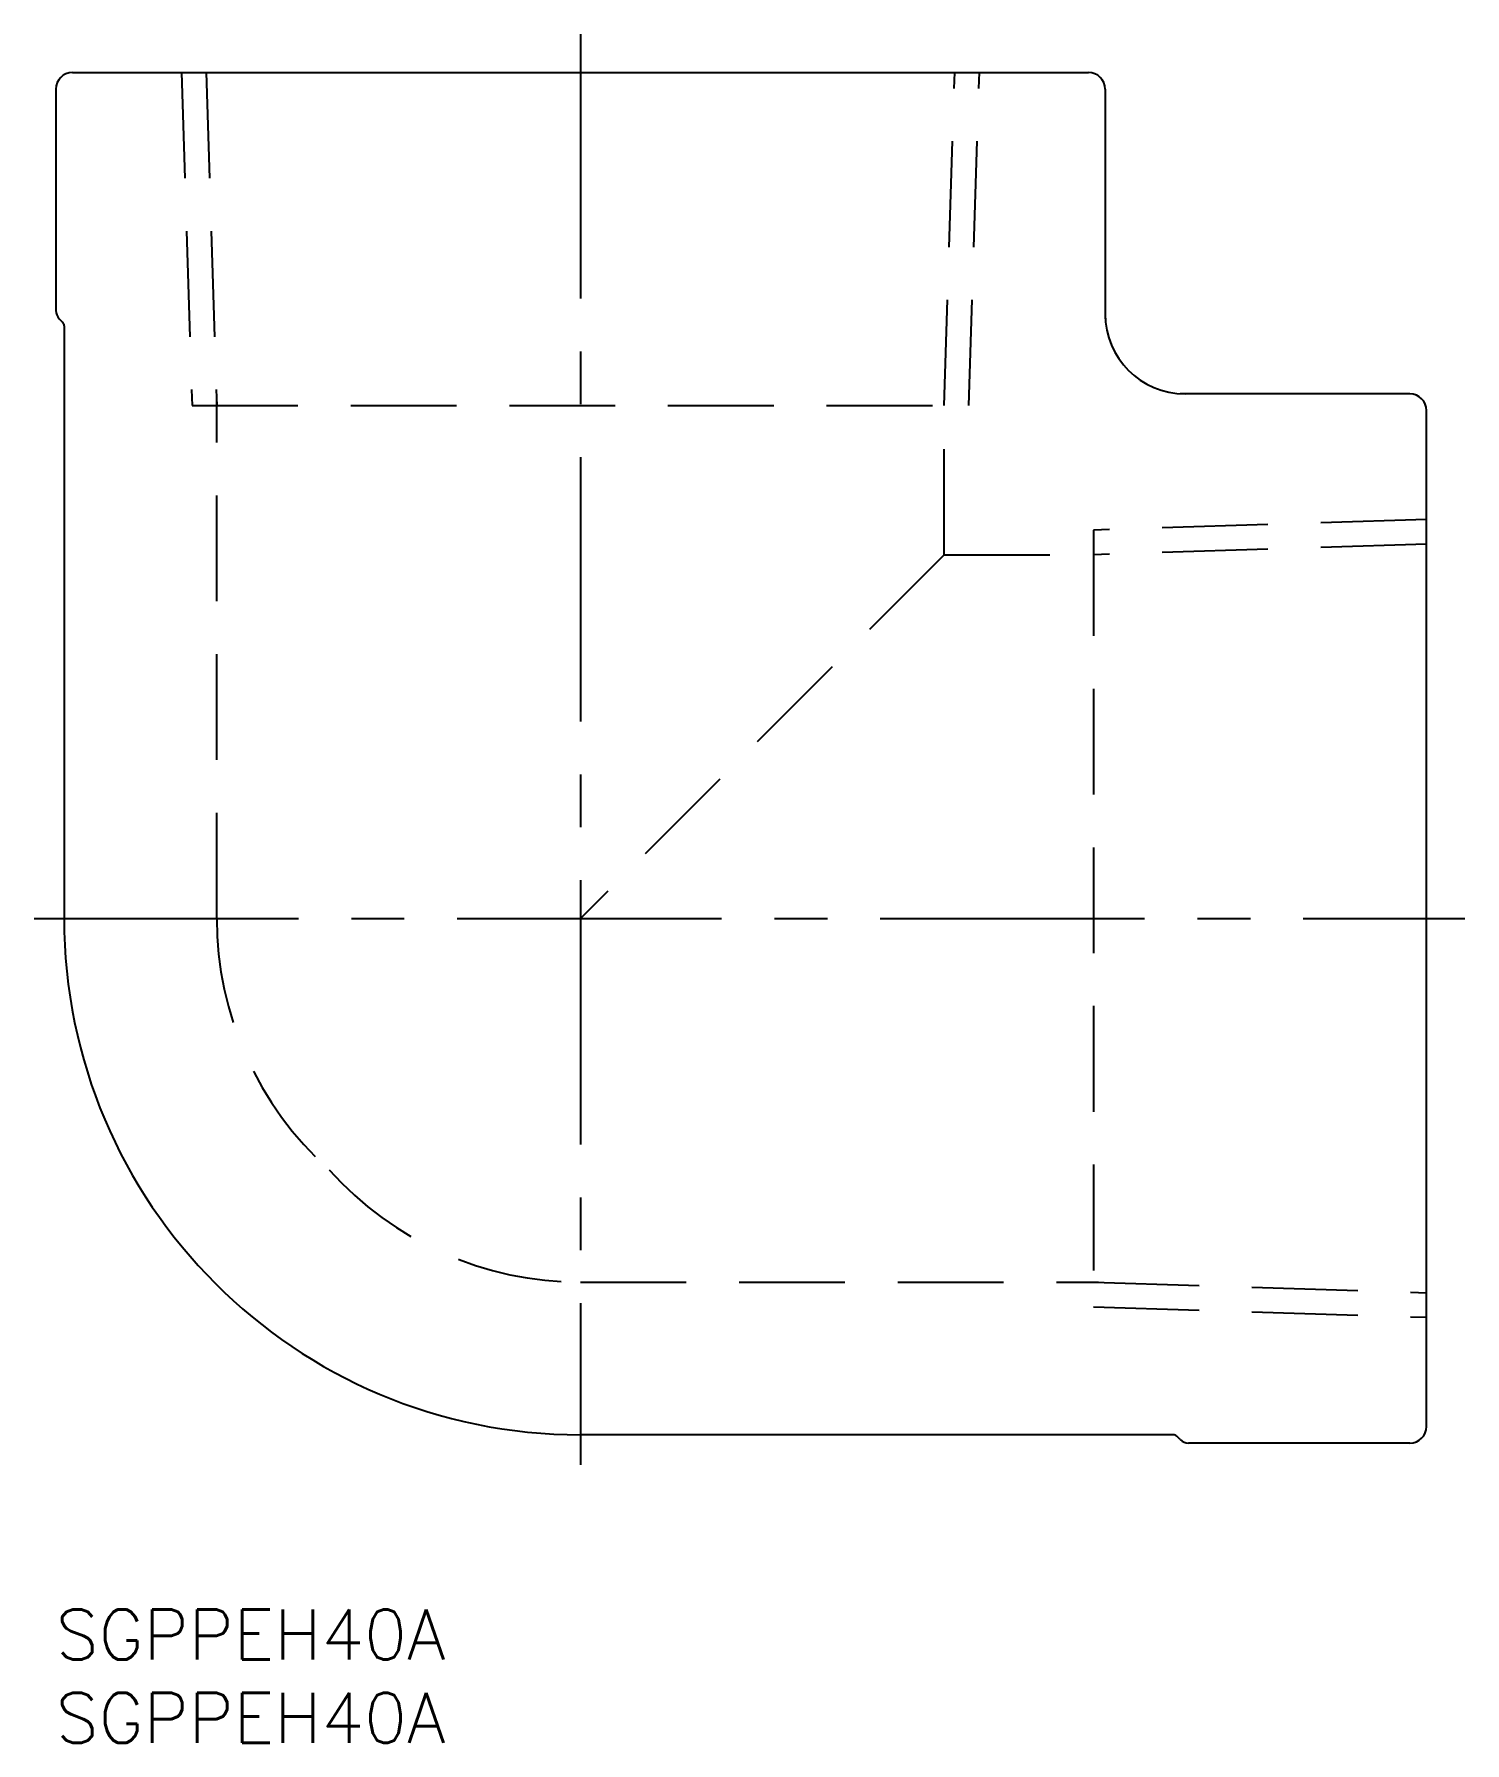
# Model space of a CAD drawing. Extents: x -1 to 85, y -8 to 95.
import ezdxf

# ---------------------------------------------------------------- set-up
doc = ezdxf.new("R2010")
doc.units = 0
doc.header["$LTSCALE"] = 0.5
doc.linetypes.add('CENTER', pattern=[50.8, 31.75, -6.35, 6.35, -6.35])
doc.linetypes.add('DASHED', pattern=[19.05, 12.7, -6.35])
for name, color, linetype in [('MSM_CENTER', 1, 'CENTER'), ('MSM_CONTINUOUS', 7, 'CONTINUOUS'), ('MSM_DASHED', 4, 'DASHED'), ('MSM_PART_NUMBER', 7, 'CONTINUOUS')]:
    doc.layers.add(name, color=color, linetype=linetype)
doc.styles.get("Standard").update_dxf_attribs({"font": 'txt.shx', "height": 3, "bigfont": 'bigfont.shx'})

msp = doc.modelspace()

# ---------------------------------------------------------------- linework, layer by layer
at = {"layer": 'MSM_CENTER'}
for p, q in [((31.5, 94.6), (31.5, 8.7)), ((-1.3, 41.5), (84.6, 41.5))]:
    msp.add_line(p, q, dxfattribs=at)
at = {"layer": 'MSM_CONTINUOUS'}
for p, q in [((1, 92.3), (62, 92.3)), ((0, 91.3), (0, 78.01)), ((63, 91.3), (63, 77.5)), ((0.21, 77.51), (0.41, 77.31)), ((0.5, 77.09), (0.5, 41.5)), ((81.3, 73), (67.5, 73)), ((82.3, 11), (82.3, 72)), ((67.09, 10.5), (31.5, 10.5)), ((67.51, 10.21), (67.31, 10.41)), ((81.3, 10), (68.01, 10))]:
    msp.add_line(p, q, dxfattribs=at)
for centre, radius, start, end in [((1, 91.3), 1, 90, 180), ((62, 91.3), 1, 0, 90), ((0.7, 78.01), 0.7, 180, 225), ((0.2, 77.09), 0.3, 0, 45), ((67.8, 77.8), 4.8, 180, 270), ((81.3, 72), 1, 0, 90), ((31.5, 41.5), 31, 180, 270), ((67.09, 10.2), 0.3, 45, 90), ((81.3, 11), 1, 270, 0), ((68.01, 10.7), 0.7, 225, 270)]:
    msp.add_arc(centre, radius, start, end, dxfattribs=at)
at = {"layer": 'MSM_DASHED'}
for p, q in [((7.55, 92.3), (8.18, 72.3)), ((9.03, 92.3), (9.66, 72.3)), ((53.34, 72.3), (53.97, 92.3)), ((54.82, 72.3), (55.45, 92.3)), ((8.18, 72.3), (54.82, 72.3)), ((9.66, 41.5), (9.66, 72.6)), ((53.34, 63.34), (53.34, 72.6)), ((82.3, 65.45), (62.3, 64.82)), ((62.3, 64.82), (62.3, 18.18)), ((82.3, 63.97), (62.3, 63.34)), ((53.34, 63.34), (31.5, 41.5)), ((53.34, 63.34), (62.6, 63.34)), ((31.5, 19.66), (62.6, 19.66)), ((62.3, 19.66), (82.3, 19.03)), ((62.3, 18.18), (82.3, 17.55))]:
    msp.add_line(p, q, dxfattribs=at)
for centre, start, end in [((29.9, 41.5), 180, 228.2037), ((31.5, 39.9), 221.7963, 270)]:
    msp.add_arc(centre, 20.24, start, end, dxfattribs=at)

# ---------------------------------------------------------------- texts
at = {"layer": 'MSM_PART_NUMBER'}
for p in [(0, -3), (0, -8)]:
    msp.add_text('SGPPEH40A', height=3, dxfattribs=at).set_placement(p)

doc.saveas('drawing.dxf')
